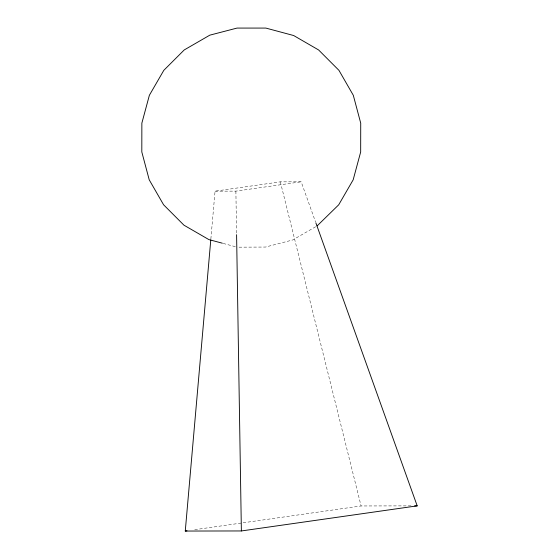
<?xml version="1.0" encoding="UTF-8"?>
<svg xmlns="http://www.w3.org/2000/svg" width="559" height="559" viewBox="0 0 559 559"><rect width="100%" height="100%" fill="white"/><g stroke="black" fill="none" stroke-linecap="round" stroke-linejoin="round"><path stroke-width="0.42" stroke-dasharray="2.79 2.1" d="M210.862 238.972L215.054 191.164L280.339 181.85L301.175 181.815L315.562 222.014M315.632 226.765L292.713 239.972L265.483 247.05L237.98 247.176M215.054 191.164L235.884 191.129L301.175 181.815M194.749 529.694L361.086 505.965L411.144 505.874M223.188 243.424L235.828 246.819M280.339 181.85L361.086 505.965M235.884 191.129L236.576 233.823"/><path stroke-width="0.84" d="M315.856 222.831L417.189 505.86L241.376 530.952L185.267 531.05L210.785 239.846M317.114 225.913L338.719 204.797L353.169 179.83L360.674 151.985L360.723 123.162L353.309 95.309L338.95 70.343L318.609 49.961L293.678 35.538L265.86 28.076L237.044 28.076L209.821 35.154L184.225 49.947L163.815 70.329L149.365 95.289L141.86 123.134L141.811 151.964L149.218 179.809L163.584 204.776L183.925 225.165L208.856 239.58L222.342 243.2M185.267 531.05L186.992 530.805M414.596 505.867L417.189 505.86M236.59 234.696L241.376 530.952"/></g></svg>
